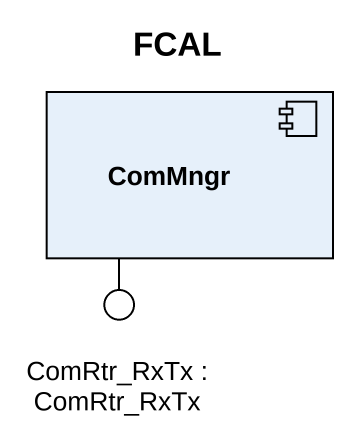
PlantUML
@startuml
title FCAL
component ComMngr
() "ComRtr_RxTx : ComRtr_RxTx" as ComRtr_RxTx
ComMngr -- ComRtr_RxTx
@enduml
